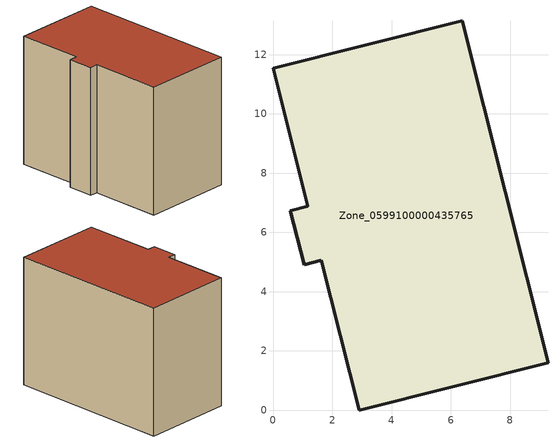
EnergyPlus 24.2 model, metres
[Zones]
Zone_0599100000435765
 floor ground (C_G): 9.28,1.6 2.91,0 1.63,5.06 1.05,4.91 0.59,6.73 1.17,6.88 0,11.54 6.39,13.14 z0
 wall outside (C_F): 1.17,6.88 0.59,6.73 1.05,4.91 1.63,5.06 2.91,0 9.28,1.6 6.39,13.14 0,11.54 1.17,6.88 z0:9.42
 roof outside (C_R): 9.28,1.6 6.39,13.14 0,11.54 1.17,6.88 0.59,6.73 1.05,4.91 1.63,5.06 2.91,0 z9.42
[BUILDING]
Pand.0599100000435765: North Axis=0; Terrain=City; Loads Convergence Tolerance Value=0.04; Temperature Convergence Tolerance Value=0.4; Solar Distribution=FullExterior; Maximum Number of Warmup Days=25; Minimum Number of Warmup Days=1
[Site:Location]
Rotterdam.The.Hague.AP_ZH_NLD Design_Conditions: Latitude=51.96; Longitude=4.45; Time Zone=1; Elevation=-4.5
[SITE:GROUNDTEMPERATURE:BUILDINGSURFACE]
18, 18, 18, 18, 18, 18, 18, 18, 18, 18, 18, 18
[MATERIAL] Thermal Absorptance=0.9; Solar Absorptance=0.7; Visible Absorptance=0.7
Name | Roughness | Thickness | Conductivity | Density | Specific Heat
G.TC.2006-2014 | MediumSmooth | 0.15 | 0.06 | 540 | 1210
F.TC.2006-2014 | Rough | 0.3 | 0.12 | 1920 | 840
R.TC.2006-2014 | MediumRough | 0.2 | 0.08 | 1500 | 1000
[CONSTRUCTION]
C_G: G.TC.2006-2014
C_F: F.TC.2006-2014
C_R: R.TC.2006-2014
[ZONE]
Zone_0599100000435765: Type=1; Multiplier=1; Ceiling Height=Autocalculate; Volume=Autocalculate; Floor Area=autocalculate; Part of Total Floor Area=Yes
[ZONEINFILTRATION:DESIGNFLOWRATE]
Infil_Zone_0599100000435765: Zone or ZoneList or Space or SpaceList=Zone_0599100000435765; Schedule=AlwaysOn; Design Flow Rate Calculation Method=Flow/Area; Flow Rate per Floor Area=0.0015; Constant Term Coefficient=1; Temperature Term Coefficient=0; Velocity Term Coefficient=0; Velocity Squared Term Coefficient=0
[HVACTEMPLATE:ZONE:IDEALLOADSAIRSYSTEM]
Zone_0599100000435765: Maximum Heating Supply Air Temperature=50; Minimum Cooling Supply Air Temperature=13; Maximum Heating Supply Air Humidity Ratio=0.0156; Minimum Cooling Supply Air Humidity Ratio=0.0077; Heating Limit=NoLimit; Cooling Limit=NoLimit; Dehumidification Control Type=ConstantSensibleHeatRatio; Cooling Sensible Heat Ratio=0.7; Dehumidification Setpoint=60; Humidification Control Type=None; Humidification Setpoint=30; Outdoor Air Method=None; Outdoor Air Flow Rate per Person=0.00944; Outdoor Air Flow Rate per Zone Floor Area=0; Outdoor Air Flow Rate per Zone=0; Demand Controlled Ventilation Type=None; Outdoor Air Economizer Type=NoEconomizer; Heat Recovery Type=None; Sensible Heat Recovery Effectiveness=0.7; Latent Heat Recovery Effectiveness=0.65
[ZONECONTROL:THERMOSTAT]
ThermostatControl_Zone_0599100000435765: Zone or ZoneList=Zone_0599100000435765; Control Type Schedule=DualSetpointControlType; Control 1=Thermostat_Zone_0599100000435765; Temperature Difference Between Cutout And Setpoint=0
[THERMOSTATSETPOINT:DUALSETPOINT]
Thermostat_Zone_0599100000435765: Heating Setpoint Temperature Schedule=HeatingSetpoint_Zone_0599100000435765; Cooling Setpoint Temperature Schedule=CoolingSetpoint_Zone_0599100000435765
[SCHEDULE:COMPACT]
HeatingSetpoint_Zone_0599100000435765: Through: 12/31, For: AllDays, Until: 24:00, 21
CoolingSetpoint_Zone_0599100000435765: Through: 12/31, For: AllDays, Until: 24:00, 24
DualSetpointControlType: Through: 12/31, For: AllDays, Until: 24:00, 4
AlwaysOn: Through: 12/31, For: AllDays, Until: 24:00, 1
